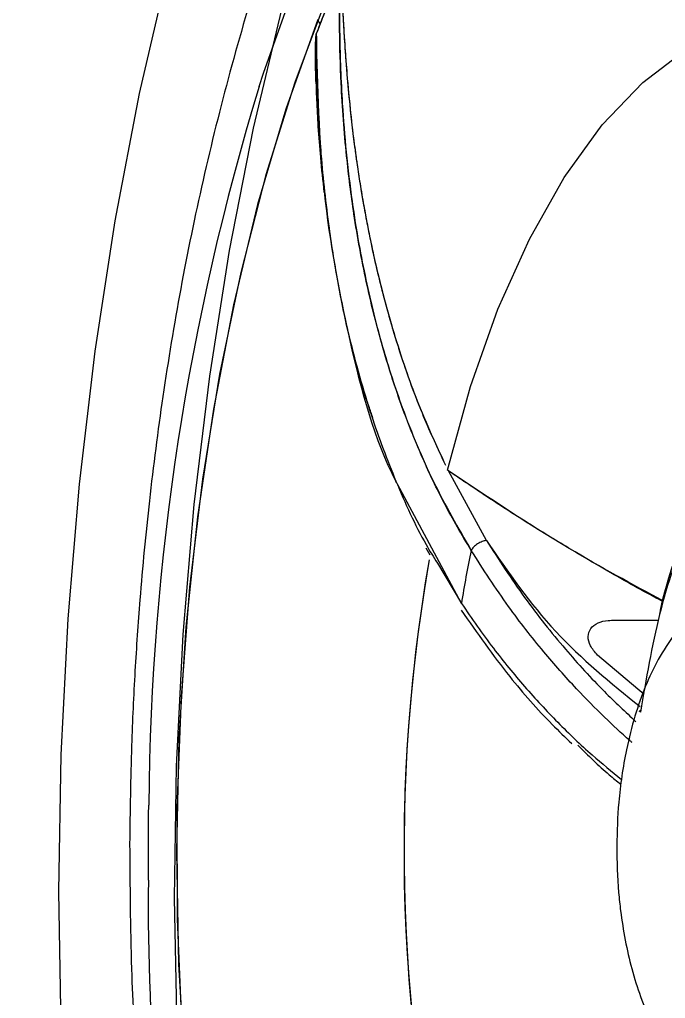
# Model space of a CAD drawing. Header units: inches. Extents: x 0 to 84, y -22 to 124.
# Drawn here: x 75.265 to 76.217, y 42.452 to 43.895 of the extents above; entities that cross this region are included whole.
import ezdxf

# ---------------------------------------------------------------- set-up
doc = ezdxf.new("R2010")
doc.units = ezdxf.units.IN
doc.header["$MEASUREMENT"] = 0
doc.layers.add('1', color=4, linetype='Continuous')
doc.layers.add('BDIM_CYAN', color=4, linetype='Continuous')

# ---------------------------------------------------------------- blocks, each defined once
blk = doc.blocks.new('2026 RELAY')
at = {"color": 8, "linetype": 'Continuous', "lineweight": 25, "flags": 128}
for points in [[(75.7077, 40.1074), (75.6436, 40.2572), (75.5847, 40.4159), (75.5312, 40.5828), (75.4834, 40.757), (75.4415, 40.9378), (75.4057, 41.1243), (75.3762, 41.3156), (75.3531, 41.5107), (75.3365, 41.7088), (75.3266, 41.9089), (75.3233, 42.1101), (75.3267, 42.3113), (75.3367, 42.5117), (75.3534, 42.7103), (75.3766, 42.9061), (75.4062, 43.0982), (75.4421, 43.2857), (75.4841, 43.4677), (75.532, 43.6433), (75.5855, 43.8117), (75.6445, 43.9721), (75.7087, 44.1237), (75.7777, 44.2658)], [(75.4973, 41.906), (75.4936, 42.1003), (75.4966, 42.2948), (75.5063, 42.4884), (75.5226, 42.6802), (75.5454, 42.8692), (75.5745, 43.0544), (75.61, 43.2349), (75.6515, 43.4098), (75.6989, 43.5782), (75.7519, 43.7391), (75.8103, 43.8919), (75.8737, 44.0357), (75.9419, 44.1698), (76.0144, 44.2935)]]:
    blk.add_lwpolyline(points, dxfattribs=at)
at = {"layer": '1', "color": 3, "linetype": 'Continuous', "lineweight": 25}
blk.add_open_spline([(76.905, 45.2041), (76.8463, 45.2491), (76.7865, 45.2861), (76.665, 45.3449), (76.6032, 45.3667), (76.5086, 45.3881), (76.4767, 45.3933), (76.4124, 45.4), (76.3801, 45.4015), (76.2832, 45.4001), (76.2183, 45.3918), (76.0878, 45.3606), (76.0222, 45.3378), (75.9396, 45.3001), (75.9231, 45.2922), (75.8899, 45.2753), (75.8733, 45.2664), (75.8236, 45.2383), (75.7907, 45.2179), (75.6928, 45.1516), (75.6288, 45.1005), (75.5041, 44.9842), (75.4433, 44.919), (75.3701, 44.828), (75.3555, 44.8093), (75.3267, 44.771), (75.3125, 44.7513), (75.2702, 44.6911), (75.243, 44.6494), (75.1639, 44.5201), (75.1148, 44.428), (75.0237, 44.2323), (74.9817, 44.1286), (74.9241, 43.9644), (74.9057, 43.9079), (74.8712, 43.7936), (74.8551, 43.7355), (74.8096, 43.559), (74.7833, 43.438), (74.7494, 43.2517), (74.7391, 43.1888), (74.725, 43.0933), (74.7205, 43.0612), (74.712, 42.9967), (74.7079, 42.9642), (74.689, 42.8015), (74.6777, 42.6707), (74.6623, 42.4076), (74.6582, 42.2754), (74.6573, 42.076), (74.6579, 42.0094), (74.6601, 41.9092), (74.6611, 41.8757), (74.6635, 41.809), (74.6649, 41.7758), (74.6732, 41.6103), (74.6833, 41.4798), (74.7109, 41.2226), (74.7283, 41.0958), (74.7604, 40.9085), (74.7721, 40.8466), (74.7976, 40.7237), (74.8113, 40.6634), (74.8551, 40.4861), (74.888, 40.3725), (74.9616, 40.1547), (75.0024, 40.0504), (75.0584, 39.926), (75.0699, 39.9015), (75.0933, 39.853), (75.1053, 39.829), (75.1419, 39.7586), (75.167, 39.7134), (75.2447, 39.5831), (75.2994, 39.5031), (75.4145, 39.3566), (75.4748, 39.29), (75.6004, 39.1701), (75.6644, 39.1181), (75.7939, 39.0285), (75.8594, 38.9908), (75.958, 38.9448), (75.9909, 38.9312), (76.0405, 38.9134), (76.0571, 38.9079), (76.0901, 38.8979), (76.1066, 38.8934), (76.1887, 38.8731), (76.2536, 38.8643), (76.3822, 38.8616), (76.4459, 38.8676), (76.5407, 38.8882), (76.5722, 38.8969), (76.6193, 38.913), (76.635, 38.9189), (76.6662, 38.9316), (76.6817, 38.9384), (76.7588, 38.9749), (76.8193, 39.0118), (76.8786, 39.0564)], degree=3, knots=[0, 0, 0, 0, 0.03125, 0.03125, 0.0625, 0.0625, 0.078125, 0.078125, 0.09375, 0.09375, 0.125, 0.125, 0.15625, 0.15625, 0.164063, 0.164063, 0.171875, 0.171875, 0.1875, 0.1875, 0.21875, 0.21875, 0.25, 0.25, 0.257813, 0.257813, 0.265625, 0.265625, 0.28125, 0.28125, 0.3125, 0.3125, 0.34375, 0.34375, 0.359375, 0.359375, 0.375, 0.375, 0.40625, 0.40625, 0.421875, 0.421875, 0.429688, 0.429688, 0.4375, 0.4375, 0.46875, 0.46875, 0.5, 0.5, 0.515625, 0.515625, 0.523438, 0.523438, 0.53125, 0.53125, 0.5625, 0.5625, 0.59375, 0.59375, 0.609375, 0.609375, 0.625, 0.625, 0.65625, 0.65625, 0.6875, 0.6875, 0.695313, 0.695313, 0.703125, 0.703125, 0.71875, 0.71875, 0.75, 0.75, 0.78125, 0.78125, 0.8125, 0.8125, 0.84375, 0.84375, 0.859375, 0.859375, 0.867188, 0.867188, 0.875, 0.875, 0.90625, 0.90625, 0.9375, 0.9375, 0.953125, 0.953125, 0.960938, 0.960938, 0.96875, 0.96875, 1, 1, 1, 1], dxfattribs=at)
at = {"layer": 'BDIM_CYAN'}
for p, q in [((75.8973, 42.7298), (75.896, 42.7307)), ((75.8973, 42.7298), (75.896, 42.7307)), ((75.9531, 42.6272), (75.8973, 42.7298)), ((75.9531, 42.6272), (75.8973, 42.7298)), ((75.9163, 42.5344), (75.8256, 42.704)), ((75.864, 42.6161), (75.8697, 42.606)), ((75.8809, 42.5936), (75.9163, 42.5344)), ((76.1377, 42.5096), (76.2068, 42.5095)), ((76.1854, 42.4003), (76.1167, 42.4583))]:
    blk.add_line(p, q, dxfattribs=at)
at = {"layer": 'BDIM_CYAN', "flags": 128}
for points in [[(76.0581, 43.9463), (76.0225, 43.9138), (75.9545, 43.8403), (75.8896, 43.7545), (75.8284, 43.657), (75.7712, 43.5486), (75.7186, 43.4299), (75.6707, 43.302), (75.6282, 43.1658), (75.5911, 43.0222), (75.5599, 42.8724), (75.5348, 42.7174), (75.5159, 42.5584), (75.5033, 42.3966), (75.4972, 42.2331), (75.4977, 42.0692), (75.5046, 41.9061)], [(75.6185, 43.2962), (75.6249, 43.3159), (75.6721, 43.4483)], [(75.7046, 43.3948), (75.6576, 43.2626), (75.6161, 43.1221), (75.5804, 42.9744), (75.5508, 42.8207), (75.5274, 42.662), (75.5105, 42.4996), (75.5002, 42.3348), (75.4966, 42.1687), (75.4997, 42.0027), (75.5095, 41.8381), (75.5259, 41.676), (75.5487, 41.5177), (75.5779, 41.3644), (75.6131, 41.2173), (75.6542, 41.0775), (75.7008, 40.946), (75.7525, 40.8239), (75.809, 40.7121), (75.8698, 40.6115), (75.9344, 40.5227), (76.0024, 40.4466), (76.0402, 40.4111)], [(75.896, 42.7307), (75.9299, 42.8541), (75.9702, 42.9682), (76.0164, 43.0714), (76.0678, 43.1623), (76.1237, 43.2396), (76.1834, 43.3023), (76.246, 43.3496), (76.3041, 43.3783)], [(75.896, 42.7307), (75.9299, 42.8541), (75.9702, 42.9682), (76.0164, 43.0714), (76.0678, 43.1623), (76.1237, 43.2396), (76.1834, 43.3023), (76.246, 43.3496), (76.3041, 43.3783)], [(75.4551, 42.1267), (75.4555, 42.2239), (75.4557, 42.2371)]]:
    blk.add_lwpolyline(points, dxfattribs=at)
at = {"layer": 'BDIM_CYAN'}
for centre, radius, start, end in [((77.7708, 42.5866), 2.213, 156.7589, 159.1677), ((77.7539, 42.5936), 2.1947, 156.7525, 158.7953), ((77.3409, 44.1106), 1.786, 203.6255, 203.883), ((77.8638, 42.5504), 2.3128, 158.7807, 159.1473), ((79.168, 42.2083), 3.7125, 162.9607, 179.5553), ((77.9204, 42.2095), 2.0303, 168.5483, 170.7913), ((78.3066, 42.1713), 2.4749, 170.0608, 195.4527), ((78.3066, 42.1713), 2.4749, 170.2558, 195.4518), ((78.9062, 42.0919), 3.4513, 179.422, 201.8528)]:
    blk.add_arc(centre, radius, start, end, dxfattribs=at)
for points, knots in [([(76.0441, 44.3074), (76.0196, 44.275), (75.9633, 44.2008), (75.8851, 44.0759), (75.8073, 43.9345), (75.7374, 43.7863), (75.6754, 43.6335), (75.6212, 43.4775), (75.5745, 43.3192), (75.5349, 43.1597), (75.502, 42.9999), (75.4759, 42.8421), (75.4561, 42.689), (75.4431, 42.5539), (75.4349, 42.4335), (75.4292, 42.3135), (75.4281, 42.2283), (75.4275, 42.18)], [0, 0, 0, 0, 0.058347, 0.133551, 0.209904, 0.286478, 0.36227, 0.436972, 0.510439, 0.582594, 0.653291, 0.722112, 0.787792, 0.849482, 0.893404, 0.939495, 1, 1, 1, 1]), ([(75.9306, 42.6126), (75.9171, 42.6354), (75.8916, 42.6789), (75.8598, 42.7457), (75.8331, 42.8109), (75.8133, 42.8683), (75.7981, 42.9192), (75.7865, 42.9631), (75.7758, 43.0093), (75.7661, 43.0579), (75.7559, 43.1193), (75.7457, 43.2003), (75.739, 43.291), (75.7363, 43.38), (75.737, 43.4332), (75.7374, 43.4599)], [0, 0, 0, 0, 0.097801, 0.186555, 0.267239, 0.348864, 0.398966, 0.450832, 0.504508, 0.560042, 0.617481, 0.712107, 0.829296, 0.914147, 1, 1, 1, 1]), ([(75.7374, 43.4599), (75.737, 43.4307), (75.7362, 43.3674), (75.7397, 43.2805), (75.7462, 43.1986), (75.7545, 43.1296), (75.7644, 43.0669), (75.7753, 43.0116), (75.7869, 42.9611), (75.7998, 42.9129), (75.8138, 42.867), (75.8372, 42.7994), (75.8733, 42.712), (75.9115, 42.6457), (75.9306, 42.6126)], [0, 0, 0, 0, 0.093709, 0.203484, 0.281445, 0.361964, 0.432567, 0.492881, 0.551489, 0.608449, 0.663815, 0.717642, 0.859157, 1, 1, 1, 1]), ([(75.7374, 43.4599), (75.7374, 43.4599), (75.7375, 43.46), (75.7375, 43.4601), (75.7376, 43.4602), (75.7377, 43.4602), (75.7377, 43.4601), (75.7378, 43.46), (75.738, 43.4596), (75.7382, 43.4586), (75.7389, 43.4537), (75.7394, 43.4452), (75.7401, 43.4331), (75.7408, 43.4202), (75.7416, 43.405), (75.7428, 43.3825), (75.7447, 43.3519), (75.7477, 43.3124), (75.7518, 43.2679), (75.7566, 43.2249), (75.7622, 43.1832), (75.7685, 43.1424), (75.7766, 43.0965), (75.7904, 43.0294), (75.8064, 42.9668), (75.8302, 42.8892), (75.8545, 42.8206), (75.8794, 42.767), (75.8904, 42.7433)], [0, 0, 0, 0, 0.00023, 0.000434, 0.000625, 0.000813, 0.001013, 0.001236, 0.001776, 0.003348, 0.005659, 0.022688, 0.03659, 0.053538, 0.073517, 0.096501, 0.14166, 0.193644, 0.25228, 0.317374, 0.364514, 0.419357, 0.4817, 0.551319, 0.695492, 0.745452, 0.887495, 1, 1, 1, 1]), ([(75.7374, 43.4599), (75.7374, 43.46), (75.7375, 43.4601), (75.7376, 43.4601), (75.7376, 43.4601), (75.7377, 43.4601), (75.7378, 43.46), (75.738, 43.4596), (75.7382, 43.4587), (75.7389, 43.4539), (75.7394, 43.4441), (75.7403, 43.4286), (75.7413, 43.4092), (75.7429, 43.3797), (75.7456, 43.3383), (75.7502, 43.2821), (75.7553, 43.2359), (75.7598, 43.2008), (75.7629, 43.179), (75.7671, 43.1517), (75.7721, 43.1219), (75.7774, 43.0931), (75.7825, 43.068), (75.7941, 43.0142), (75.8152, 42.9341), (75.85, 42.8309), (75.8787, 42.7686), (75.8927, 42.7382)], [0, 0, 0, 0, 0.000424, 0.000611, 0.000796, 0.000991, 0.001207, 0.00173, 0.003251, 0.005487, 0.021979, 0.041229, 0.066447, 0.097583, 0.156285, 0.227754, 0.317459, 0.338006, 0.366927, 0.404128, 0.447448, 0.486763, 0.520832, 0.549723, 0.707464, 0.856938, 1, 1, 1, 1]), ([(75.7019, 43.3035), (75.7015, 43.3203), (75.701, 43.3415), (75.7016, 43.3644), (75.702, 43.3707), (75.7022, 43.3726), (75.7024, 43.3733), (75.7025, 43.3735), (75.7025, 43.3737)], [0, 0, 0, 0, 0.718153, 0.912671, 0.969154, 0.98756, 0.994467, 1, 1, 1, 1]), ([(75.7025, 43.3737), (75.7025, 43.3736), (75.7024, 43.3733), (75.7023, 43.3727), (75.702, 43.371), (75.7016, 43.3652), (75.7011, 43.3445), (75.7015, 43.314), (75.7028, 43.2746), (75.705, 43.2351), (75.7085, 43.1896), (75.7119, 43.1575), (75.7138, 43.1404)], [0, 0, 0, 0, 0.001506, 0.003384, 0.008381, 0.023686, 0.076278, 0.269847, 0.411127, 0.580431, 0.777173, 1, 1, 1, 1]), ([(75.8256, 42.704), (75.8237, 42.7075), (75.7894, 42.7708), (75.7504, 42.9184), (75.7087, 43.1393), (75.7046, 43.2955), (75.7025, 43.3737)], [0, 0, 0, 0, 0.01925, 0.345989, 0.672865, 1, 1, 1, 1]), ([(75.7025, 43.3737), (75.7029, 43.343), (75.7035, 43.2837), (75.7094, 43.1879), (75.7194, 43.0952), (75.7343, 43.0028), (75.7541, 42.9101), (75.7817, 42.8124), (75.8194, 42.713), (75.8522, 42.6403), (75.8753, 42.6027), (75.8809, 42.5936)], [0, 0, 0, 0, 0.10711, 0.207645, 0.338788, 0.43968, 0.54681, 0.68723, 0.820051, 0.956692, 1, 1, 1, 1]), ([(75.786, 42.8076), (75.784, 42.8134), (75.7752, 42.8381), (75.7623, 42.8838), (75.7448, 42.9511), (75.7359, 43.0004), (75.7308, 43.0287)], [0, 0, 0, 0, 0.082788, 0.355162, 0.629806, 1, 1, 1, 1]), ([(76.2088, 42.5193), (76.2091, 42.521), (76.219, 42.5721), (76.2524, 42.657), (76.3008, 42.7579), (76.3385, 42.7985), (76.3541, 42.8152)], [0, 0, 0, 0, 0.013044, 0.378994, 0.744945, 1, 1, 1, 1]), ([(76.3554, 42.8115), (76.3389, 42.7938), (76.3002, 42.7522), (76.2498, 42.6513), (76.2055, 42.5225), (76.1885, 42.4231), (76.1801, 42.3741)], [0, 0, 0, 0, 0.200042, 0.46892, 0.737798, 1, 1, 1, 1]), ([(76.2138, 42.5366), (76.2091, 42.5392), (76.1783, 42.5556), (76.1291, 42.5835), (76.0645, 42.6216), (76.0069, 42.6572), (75.9505, 42.6936), (75.9147, 42.718), (75.8973, 42.7298)], [0, 0, 0, 0, 0.043417, 0.283544, 0.458156, 0.650266, 0.830907, 1, 1, 1, 1]), ([(76.2142, 42.5377), (76.1675, 42.5629), (76.0591, 42.6217), (75.956, 42.6906), (75.8973, 42.7298)], [0, 0, 0, 0, 0.430621, 1, 1, 1, 1]), ([(75.9531, 42.6272), (75.951, 42.6268), (75.9468, 42.6259), (75.94, 42.6223), (75.9341, 42.6177), (75.9317, 42.6143), (75.9306, 42.6126)], [0, 0, 0, 0, 0.240996, 0.5, 0.759004, 1, 1, 1, 1]), ([(75.9531, 42.6272), (75.951, 42.6268), (75.9468, 42.6259), (75.94, 42.6223), (75.9341, 42.6177), (75.9317, 42.6143), (75.9306, 42.6126)], [0, 0, 0, 0, 0.2409613, 0.4999512, 0.7589682, 1, 1, 1, 1]), ([(75.9531, 42.6272), (75.9852, 42.5807), (76.0488, 42.4884), (76.1363, 42.4175), (76.1796, 42.3823)], [0, 0, 0, 0, 0.503992, 1, 1, 1, 1]), ([(75.9531, 42.6272), (75.9715, 42.5987), (76.0082, 42.542), (76.0669, 42.4687), (76.122, 42.4081), (76.1579, 42.3747), (76.1735, 42.3601)], [0, 0, 0, 0, 0.28071, 0.557321, 0.806589, 1, 1, 1, 1]), ([(76.1679, 42.3293), (76.1668, 42.3303), (76.1529, 42.3422), (76.1254, 42.3682), (76.0827, 42.4112), (76.0352, 42.465), (75.9826, 42.532), (75.9487, 42.5846), (75.9306, 42.6126)], [0, 0, 0, 0, 0.013202, 0.155912, 0.318661, 0.517786, 0.742448, 1, 1, 1, 1]), ([(76.3041, 42.5453), (76.3001, 42.5441), (76.2836, 42.5392), (76.2584, 42.5199), (76.2298, 42.49), (76.2061, 42.4532), (76.1869, 42.4127), (76.1712, 42.3681), (76.1599, 42.3235), (76.1524, 42.2806), (76.1467, 42.2333), (76.1457, 42.1985), (76.1451, 42.1769)], [0, 0, 0, 0, 0.036562, 0.153256, 0.272223, 0.38667, 0.495636, 0.599669, 0.710208, 0.792559, 0.871138, 1, 1, 1, 1]), ([(75.9163, 42.5344), (75.9318, 42.5121), (75.9616, 42.4691), (76.0092, 42.4111), (76.0579, 42.3587), (76.1055, 42.3131), (76.1377, 42.2868), (76.1521, 42.2749)], [0, 0, 0, 0, 0.2203426, 0.4237335, 0.628515, 0.8329061, 1, 1, 1, 1]), ([(75.9158, 42.5244), (75.9393, 42.4911), (75.9817, 42.431), (76.0375, 42.3677), (76.0692, 42.3371), (76.0789, 42.3278)], [0, 0, 0, 0, 0.463316, 0.836347, 1, 1, 1, 1]), ([(76.1167, 42.4583), (76.1128, 42.4629), (76.1051, 42.4719), (76.102, 42.4858), (76.1058, 42.4978), (76.1165, 42.5063), (76.1285, 42.5093), (76.136, 42.5095), (76.1377, 42.5096)], [0, 0, 0, 0, 0.194941, 0.389849, 0.584536, 0.771915, 0.948108, 1, 1, 1, 1]), ([(76.0881, 42.3253), (76.1031, 42.3104), (76.1236, 42.29), (76.1455, 42.2725), (76.1513, 42.2679)], [0, 0, 0, 0, 0.734034, 1, 1, 1, 1]), ([(75.4275, 42.18), (75.4279, 42.1185), (75.4284, 42.0318), (75.434, 41.9038), (75.4409, 41.7941), (75.4527, 41.664), (75.469, 41.5284), (75.4904, 41.3878), (75.5173, 41.2444), (75.5499, 41.0996), (75.5884, 40.9546), (75.6333, 40.8102), (75.6849, 40.6673), (75.7436, 40.5266), (75.8095, 40.3892), (75.8833, 40.2566), (75.9528, 40.1454), (76.0011, 40.0813), (76.0193, 40.0571)], [0, 0, 0, 0, 0.077315, 0.109055, 0.161669, 0.21629, 0.274929, 0.336204, 0.399628, 0.464846, 0.531641, 0.599877, 0.669443, 0.740209, 0.811955, 0.884248, 0.956396, 1, 1, 1, 1]), ([(76.1451, 42.1769), (76.1456, 42.154), (76.1463, 42.1217), (76.1513, 42.0755), (76.1573, 42.0376), (76.1671, 41.9951), (76.18, 41.954), (76.1962, 41.9153), (76.2157, 41.8802), (76.2387, 41.8499), (76.2633, 41.8259), (76.282, 41.8159), (76.2903, 41.8115)], [0, 0, 0, 0, 0.1418798, 0.1990158, 0.2928514, 0.3884245, 0.4893018, 0.592849, 0.6983689, 0.8054996, 0.9135201, 1, 1, 1, 1])]:
    blk.add_open_spline(points, degree=3, knots=knots, dxfattribs=at)
blk.add_open_spline([(76.1801, 42.3741), (76.1797, 42.3744), (76.179, 42.375), (76.1788, 42.3757), (76.1793, 42.3764), (76.1803, 42.3768), (76.1808, 42.3769)], degree=3, dxfattribs=at)

msp = doc.modelspace()

# ---------------------------------------------------------------- block references
msp.add_blockref('2026 RELAY', (0, 0.5))

doc.saveas('drawing.dxf')
